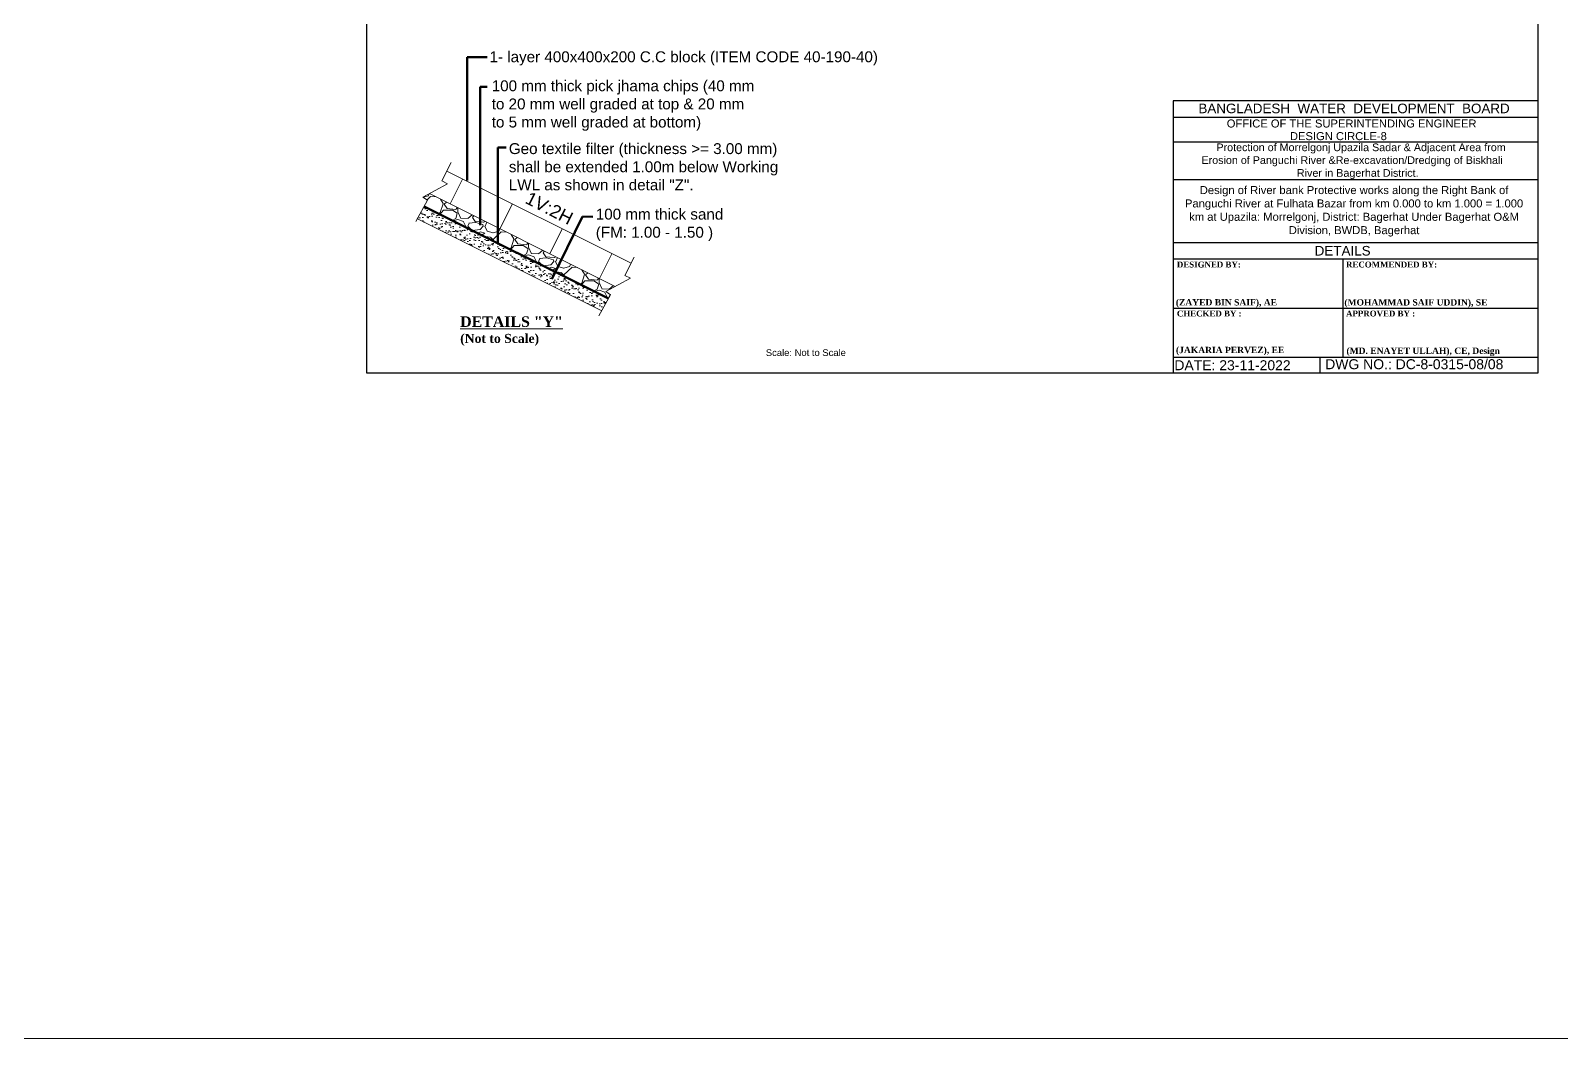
# Model space of a CAD drawing. Header units: inches. Extents: x 64995 to 402236, y -100918 to 204355.
# Drawn here: x 191916 to 206439, y -52771 to -43207 of the extents above; entities that cross this region are included whole.
import ezdxf
from ezdxf.enums import TextEntityAlignment as Align

# ---------------------------------------------------------------- set-up
doc = ezdxf.new("R2010")
doc.units = ezdxf.units.IN
doc.header["$LTSCALE"] = 7
doc.header["$MEASUREMENT"] = 0
doc.layers.add('Cross Section Labels', color=7, linetype='Continuous', lineweight=9)
doc.layers.add('Layer1', color=7, linetype='Continuous', lineweight=13)
doc.layers.add('LINE', color=7, linetype='Continuous')
doc.styles.add('Kazi_T_H', font='timesbd.ttf')
doc.styles.get("Standard").update_dxf_attribs({"font": 'arial.ttf'})
doc.dimstyles.get("Standard").update_dxf_attribs({"dimtxt": 0.18, "dimasz": 0.18, "dimexe": 0.18, "dimexo": 0.0625, "dimgap": 0.09, "dimtad": 0, "dimtih": 1, "dimtoh": 1, "dimdec": 4, "dimzin": 0, "dimdsep": 46, "dimtxsty": 'Standard', "dimcen": 0.09, "dimadec": 0, "dimazin": 0, "dimtfac": 1, "dimtdec": 4, "dimtofl": 0, "dimtmove": 0, "dimatfit": 3, "dimfxl": 1, "dimtolj": 1, "dimtzin": 0, "dimarcsym": 0})

msp = doc.modelspace()

# ---------------------------------------------------------------- hatches: boundary and pattern name
at = {"linetype": 'ByBlock', "lineweight": 18, "ltscale": 0.5}
h = msp.add_hatch(dxfattribs=at)
h.set_pattern_fill('AR-SAND', color=256, scale=1.32, style=0)
h.set_pattern_definition([(37.49999999999999, (211723.4568242836, -38694.6254451701), (-2.11204131069894, 64.6025473274732), [0, -50.96256000000001, 0, -56.99760000000001, 0, -54.48300000000002]), (7.500000000000004, (211723.4568242836, -38694.6254451701), (59.33707337421635, 94.62091327502277), [0, -27.49295999999999, 0, -45.93335999999999, 0, -17.6022]), (327.5, (211682.2173842895, -38694.6254451701), (104.4109928718725, 0.1897083775680312), [0, -16.764, 0, -60.35040000000001, 0, -78.79080000000002]), (317.5, (211682.2173842895, -38694.6254451701), (100.7894517263432, 29.42667066995254), [0, -8.382000000000001, 0, -39.56304, 0, -45.26280000000001])])
h.paths.add_polyline_path([(197334.1665438223, -45866.33973023784), (197398.1280292529, -45750.73998644506), (195649.3550565275, -44876.35350008053), (195585.393571082, -44991.95324387285)])
at = {"linetype": 'ByBlock', "lineweight": 13, "ltscale": 0.5}
h = msp.add_hatch(dxfattribs=at)
h.set_pattern_fill('GRAVEL', color=256, scale=13.2, style=0)
h.set_pattern_definition([(228.0128, (211964.8584242868, -38359.34544516983), (-2682.242279098274, -3017.523707815661), [45.10717200000001, -4465.626]), (184.9697, (211934.6832242864, -38392.87344517023), (4023.366508415645, 335.2776339511445), [77.40545999999999, -7663.128000000001]), (132.5104, (211857.568824287, -38399.57904517022), (3352.797560419784, -3688.083602604775), [54.579624, -5403.3804]), (267.2737, (211726.8096242878, -38483.39904517052), (335.2785441493187, 6705.59784224437), [70.48866, -6978.3648]), (292.8337, (211723.4568242836, -38553.80784517038), (-1676.404759326251, 4023.362287566747), [69.11968800000004, -6842.853600000003]), (357.2737, (211750.2792242873, -38617.51104517025), (-6705.59784224437, 335.2785441493191), [70.48866, -6978.3648]), (37.6942, (211820.6880242857, -38620.86384517024), (-4358.642753683673, -3352.797011122007), [93.21760800000001, -9228.529200000004]), (72.2553, (211894.4496242884, -38563.86624517036), (2346.96469464167, 7376.162139196806), [88.00704000000006, -8712.699600000004]), (121.4296, (211921.2720242846, -38480.04624517052), (-2682.240691054912, 4358.634873116395), [70.72731600000004, -7002.006000000006]), (175.2364, (211884.3912242833, -38419.69584517018), (3688.077103003189, -335.2768534791926), [80.74611599999925, -3956.554799999959]), (222.3974, (211803.9240242871, -38412.99024517019), (-4023.360121075642, -3688.07520188408), [104.422296, -10337.8176]), (138.8141, (212058.7368242848, -38486.75184517005), (-2346.958504997665, 2011.676905540369), [35.64066, -3528.4392]), (171.4692, (212031.9144242811, -38463.28224517009), (4358.633346618066, -670.5616896060322), [67.80602399999924, -6712.807199999919]), (225, (211964.8584242868, -38453.22384517011), (-7.034373084024995e-14, -335.2797714684261), [47.41558800000001, -426.74148]), (203.1986, (211941.3888242873, -38412.99024517019), (1676.40565297799, 670.562940208427), [25.53421200000001, -2527.8792]), (291.8014, (211917.9192242878, -38423.04864517017), (-335.2802352100752, 1005.840647952606), [36.11071200000001, -1769.433600000001]), (30.9638, (211931.3304242822, -38456.57664517011), (1005.838938034686, 670.560522543193), [58.65023999999936, -1896.351599999979]), (161.5651, (211981.6224242854, -38426.40144517017), (670.5603059998897, -335.2795013653902), [42.40988400000001, -1017.8388]), (16.38950000000001, (211723.4568242836, -38423.04864517017), (3352.801849843955, 1005.83790779575), [59.411616, -5881.7616]), (70.3462, (211780.4544242877, -38406.28464517021), (-1341.116262905299, -3688.074784487941), [49.84306800000002, -4934.450400000002]), (293.1986, (211981.6224242854, -38359.34544516983), (-670.562940208427, 1676.40565297799), [51.06816000000001, -2502.350400000001]), (343.6105, (212001.7392242881, -38406.28464517021), (-3352.801849843955, 1005.837907795751), [59.41161599999937, -5881.761599999947]), (339.444, (211723.4568242836, -38630.92224517022), (-1676.40208088178, 670.5591863586183), [57.29262, -2807.3364]), (294.7751, (211777.1016242835, -38651.03904517018), (-1676.396093278743, 3688.078287452681), [48.00470399999958, -4752.475199999952]), (66.80140000000002, (211984.9752242821, -38694.6254451701), (670.5629402084276, 1676.40565297799), [51.06816000000001, -2502.3504]), (17.35400000000001, (212005.0920242849, -38647.68624517019), (-4358.640235205516, -1341.117977179944), [56.20335599999999, -5564.116799999999]), (69.444, (211820.6880242857, -38694.6254451701), (-670.5591863586192, -1676.40208088178), [28.64637600000001, -2835.993600000001]), (101.3098999999998, (211964.8584242868, -38694.6254451701), (-335.27834510113, 1341.115704839146), [17.09597999999994, -1692.503999999994]), (165.9638, (211961.5056242826, -38677.86144517013), (1005.840706820027, -335.2794197443207), [69.119688, -1313.2746]), (186.0090000000001, (211894.4496242884, -38661.09744517016), (3352.79505586449, 335.2792170483174), [64.05524400000002, -6341.464800000002]), (303.6901, (211931.3304242822, -38486.75184517005), (-335.2801150125548, 670.5593530986029), [48.35476800000001, -1160.51496]), (353.1572, (211958.1528242859, -38526.98544517043), (5699.762357076932, -670.563003218439), [84.42152399999998, -8357.712]), (60.94540000000001, (212041.9728242862, -38537.04384517041), (-1341.11688028944, -2346.954404630105), [34.51905600000001, -3417.400800000001]), (90, (212058.7368242848, -38506.86864517047), (-335.28, 335.28), [20.1168, -315.1632]), (120.2564, (211887.7440242874, -38651.03904517018), (1341.117157622367, -2346.958816287039), [46.578444, -4611.274800000001]), (48.01279999999999, (211864.274424288, -38610.80544517026), (2682.242279098274, 3017.523707815662), [90.214476, -4420.521600000002]), (0, (211924.6248242813, -38543.7494451704), (335.28, 335.28), [87.17280000000002, -248.1072000000001]), (325.3048, (212011.7976242858, -38543.7494451704), (-3352.794190805888, 2346.960223143989), [53.01252000000001, -5248.227600000001]), (254.0546, (212055.384024288, -38573.92464517034), (-335.2808553205947, -1341.123194822879), [48.81742800000001, -2392.064400000001]), (207.646, (212041.9728242862, -38620.86384517024), (-6370.317762471, -3352.802108663488), [79.48313999999999, -7868.85]), (175.4261, (211971.5640242877, -38657.74464517017), (-4358.641003826672, 335.2783778809689), [84.08782799999915, -8324.685599999913]), (175.4261, (211971.5640242877, -38657.74464517017), (-4358.641003826672, 335.2783778809689), [84.08782799999915, -8324.685599999913])])
h.paths.add_polyline_path([(195699.3499077219, -44753.77043916308), (195637.3138017091, -44787.56536338828), (195682.3665699172, -44816.69068168732), (195649.3550565275, -44876.35350008053), (197398.1280292529, -45750.73998644506), (197418.8169183019, -45713.34826146415), (197373.7641500863, -45684.22294316511), (197463.0144931781, -45635.60273188702)])

# ---------------------------------------------------------------- linework, layer by layer
for p, q in [((197611.9658316928, -45414.91742811562), (195864.1308978978, -44540.99996121717)), ((197463.0144931781, -45635.60273188702), (195699.3499077219, -44753.77043916355)), ((197334.1665438223, -45866.33973023784), (195585.393571082, -44991.95324387285))]:
    msp.add_line(p, q, dxfattribs=at)
at = {"linetype": 'ByBlock', "lineweight": 18, "ltscale": 0.5}
for p, q in [((195896.1199734989, -44852.15547205624), (196014.1843627128, -44616.02669363259)), ((196368.3775303471, -45088.28425048082), (196486.441919561, -44852.15547205624)), ((196840.6350871953, -45324.41302890494), (196958.6994764092, -45088.28425048129)), ((197312.8926440435, -45560.54180732905), (197430.9570332575, -45324.4130289054))]:
    msp.add_line(p, q, dxfattribs=at)
at = {"linetype": 'ByBlock', "lineweight": 60, "ltscale": 0.5}
msp.add_line((197398.1280292529, -45750.73998644506), (195649.3550565275, -44876.35350008053), dxfattribs=at)
at = {"linetype": 'ByBlock', "lineweight": 18, "ltscale": 0.5}
for points in [[(195571.0394143867, -45017.8959940311), (195682.3665699172, -44816.69068168732), (195637.3138017091, -44787.56536338828), (195870.5789223122, -44660.49134825333), (195817.5632500011, -44634.01639800495), (195905.0400687116, -44459.28603590955)], [(197307.4897627789, -45914.5535738084), (197418.8169183019, -45713.34826146415), (197373.7641500863, -45684.22294316511), (197607.0292707044, -45557.14892802923), (197554.0135983932, -45530.67397778085), (197641.4904170814, -45355.94361568545)]]:
    msp.add_lwpolyline(points, dxfattribs=at)
at = {"layer": 'Cross Section Labels'}
for p in [(206214.4127344075, -43874.83166513665), (202755.0346419101, -46458.28704124759)]:
    msp.add_line(p, (206214.4127344075, -46458.28704124759), dxfattribs=at)
msp.add_lwpolyline([(70451.52724214038, -33650.04692440317), (214349.8273169242, -33650.04692440317), (214349.8273169242, -52770.61569069291), (70451.52724214038, -52770.61569069291)], close=True, dxfattribs=at)
at = {"layer": 'Layer1', "color": 7, "lineweight": 30}
msp.add_lwpolyline([(203850.1985777798, -46458.28704124759), (195104.5047091949, -46458.28704124759), (195104.5047091949, -38722.11247292324), (206214.4127344075, -38722.11247292324), (206214.4127344075, -44810.60598823638), (206214.4127344075, -46206.06403654604), (206214.4127344075, -46458.28704124759)], close=True, dxfattribs=at)
at = {"layer": 'LINE', "color": 0, "linetype": 'ByBlock', "lineweight": -3, "ltscale": 0.5}
for p, q in [((206214.4127344075, -43874.83166513665), (202755.0346419101, -43874.83166513665)), ((202755.0346419101, -43874.83166513665), (202755.0346419101, -46458.28704124759)), ((206214.4127344075, -44033.17876554493), (202755.0346419101, -44033.17876554493)), ((206214.4127344075, -44265.15086479762), (202755.0346419101, -44265.15086479725)), ((206214.4127344075, -44622.65450038351), (202755.0346419101, -44622.65450038351)), ((206214.4127344075, -45220.24310559149), (202755.0346419101, -45220.24310559149)), ((206214.4127344075, -45377.05225382029), (202755.0346419101, -45377.05225382029)), ((204367.6980390586, -46306.80490520508), (204367.6980390586, -45377.05225382029)), ((202755.0346419101, -45841.9285795125), (206214.4127344075, -45841.9285795125)), ((202755.0346419101, -46306.80490520508), (206214.4127344075, -46306.80490520508)), ((204149.2828465074, -46458.28704124759), (204149.2828465074, -46306.80490520508))]:
    msp.add_line(p, q, dxfattribs=at)

# ---------------------------------------------------------------- texts
at = {"insert": (204471.9669444661, -44922.10952666852), "char_height": 76.03675395033856, "width": 3241.712655027268, "attachment_point": 5}
msp.add_mtext('Design of River bank Protective works along the Right Bank of Panguchi River at Fulhata Bazar from km 0.000 to km 1.000 = 1.000 km at Upazila: Morrelgonj, District: Bagerhat Under Bagerhat O&M Division, BWDB, Bagerhat ', dxfattribs=at)
at = {"layer": 'LINE', "color": 0, "linetype": 'ByBlock', "lineweight": -3, "ltscale": 0.5}
for s, height, p in [('BANGLADESH  WATER  DEVELOPMENT  BOARD', 91.04159153301474, (204471.9125944339, -43991.21777945042)), ('OFFICE OF THE SUPERINTENDING ENGINEER', 75.9345583512435, (204448.4736008538, -44126.74292286116)), ('DESIGN CIRCLE-8', 75.9345583512435, (204323.2147056853, -44246.68749556999))]:
    msp.add_text(s, height=height, dxfattribs=at).set_placement(p, align=Align.CENTER)
at = {"layer": 'LINE', "color": 7, "lineweight": 13, "ltscale": 0.5}
msp.add_text('1V:2H', height=122.5125, rotation=332.9935993284867, dxfattribs=at).set_placement((196597.7316544312, -44838.75519617065))
at = {"layer": 'LINE', "lineweight": 50, "ltscale": 0.5}
msp.add_text('DETAILS', height=91.1214700214922, dxfattribs=at).set_placement((204363.6713731211, -45341.90959351732), align=Align.CENTER)
at = {"layer": 'LINE', "color": 0, "linetype": 'ByBlock', "lineweight": -3, "ltscale": 0.5, "style": 'Kazi_T_H'}
for s, p in [('DESIGNED BY:', (202790.9904282468, -45455.15147653679)), ('RECOMMENDED BY:', (204395.5906186021, -45455.15147653679)), ('CHECKED BY :', (202790.9904282468, -45920.02780222864)), ('APPROVED BY :', (204395.5906186021, -45920.02780222864))]:
    msp.add_text(s, height=55.78515908307513, dxfattribs=at).set_placement(p)
at = {"layer": 'LINE', "lineweight": 50, "ltscale": 0.5, "style": 'Kazi_T_H'}
for s, p in [('(ZAYED BIN SAIF), AE', (202780.7083240341, -45815.57301749491)), ('(MOHAMMAD SAIF UDDIN), SE ', (204380.0575752296, -45815.90274840339)), ('(JAKARIA PERVEZ), EE', (202782.1145751029, -46267.99918164554)), ('(MD. ENAYET ULLAH), CE, Design ', (204399.5736395955, -46275.46294278405))]:
    msp.add_text(s, height=59.91226760046521, dxfattribs=at).set_placement(p)
at = {"layer": 'LINE', "color": 0, "linetype": 'ByBlock', "lineweight": -3, "ltscale": 0.5}
for s, p in [('DWG NO.: DC-8-0315-08/08', (204198.1023106464, -46420.41650723742)), ('DATE: 23-11-2022', (202767.0708076094, -46430.161309622))]:
    msp.add_text(s, height=94.67633502680904, dxfattribs=at).set_placement(p)
at = {"layer": 'LINE', "color": 7, "lineweight": 13, "ltscale": 0.5, "attachment_point": 1}
for s, insert, char_height, width in [('1- layer 400x400x200 C.C block (ITEM CODE 40-190-40)', (196269.3098172727, -43404.04995208629), 103.1933432683296, 3965.808447653468), ('100 mm thick pick jhama chips (40 mm\\Pto 20 mm well graded at top & 20 mm \\Pto 5 mm well graded at bottom) ', (196290.3728836584, -43679.47441766714), 103.1933432683296, 3965.808447653468), ('Geo textile filter (thickness >= 3.00 mm)\\Pshall be extended 1.00m below Working\\PLWL as shown in detail "Z".', (196452.5612900886, -44275.72029860807), 103.1933432683296, 3965.808447653468), ('100 mm thick sand \\P(FM: 1.00 - 1.50 )', (197277.5572385895, -44897.36615706631), 103.1933432683296, 3965.808447653468), ('{\\fTimes New Roman|b1|i0|c0|p18;\\H1.432x;\\LDETAILS "Y"\\P\\H0.8606x;\\l(Not to Scale)}', (195991.1298833597, -45919.03242062335), 69.62532631807711, 1094.491599430528)]:
    msp.add_mtext(s, dxfattribs=dict(at, insert=insert, char_height=char_height, width=width))
at = {"layer": 'LINE', "color": 0, "linetype": 'ByBlock', "lineweight": -3, "ltscale": 0.5, "insert": (202656.3003405765, -44278.46230734746), "char_height": 72.89717601719374, "width": 3749.368720515835, "attachment_point": 1}
msp.add_mtext('                  {\\C7;Protection of Morrelgonj Upazila Sadar & Adjacent Area from \\P             Erosion of Panguchi River &Re-excavation/Dredging of Biskhali\\P                                             River in Bagerhat District.}', dxfattribs=at)
at = {"layer": 'LINE', "color": 7, "linetype": 'ByBlock', "lineweight": 30, "ltscale": 0.5, "insert": (198890.8754823986, -46231.35252590035), "char_height": 63.96153786336425, "width": 1343.449085721054, "attachment_point": 1}
msp.add_mtext('Scale: Not to Scale', dxfattribs=at)

# ---------------------------------------------------------------- leaders
at = {"layer": 'LINE', "color": 7, "lineweight": 13, "ltscale": 0.5}
for points in [[(196057.4648414883, -44630.18861874403), (196057.4648414883, -43459.5795331446), (196248.3168960023, -43459.5795331446)], [(196179.639393467, -45054.55834450177), (196179.639393467, -43739.9992232325), (196246.6088335547, -43739.9992232325)], [(196349.1461150753, -45225.28011469939), (196349.1461150753, -44317.68630256481), (196428.8843739289, -44317.68630256481)], [(196860.9591419431, -45565.83014348033), (197152.7294313121, -44970.1895403096), (197249.1333119157, -44973.21582758869)]]:
    msp.add_leader(points, dimstyle='Standard', override={"dimtxt": 0.9, "dimasz": 0.7, "dimclrd": 7, "dimclre": 7, "dimclrt": 7, "dimlwd": 65535, "dimlwe": 65535}, dxfattribs=at)

doc.saveas('drawing.dxf')
